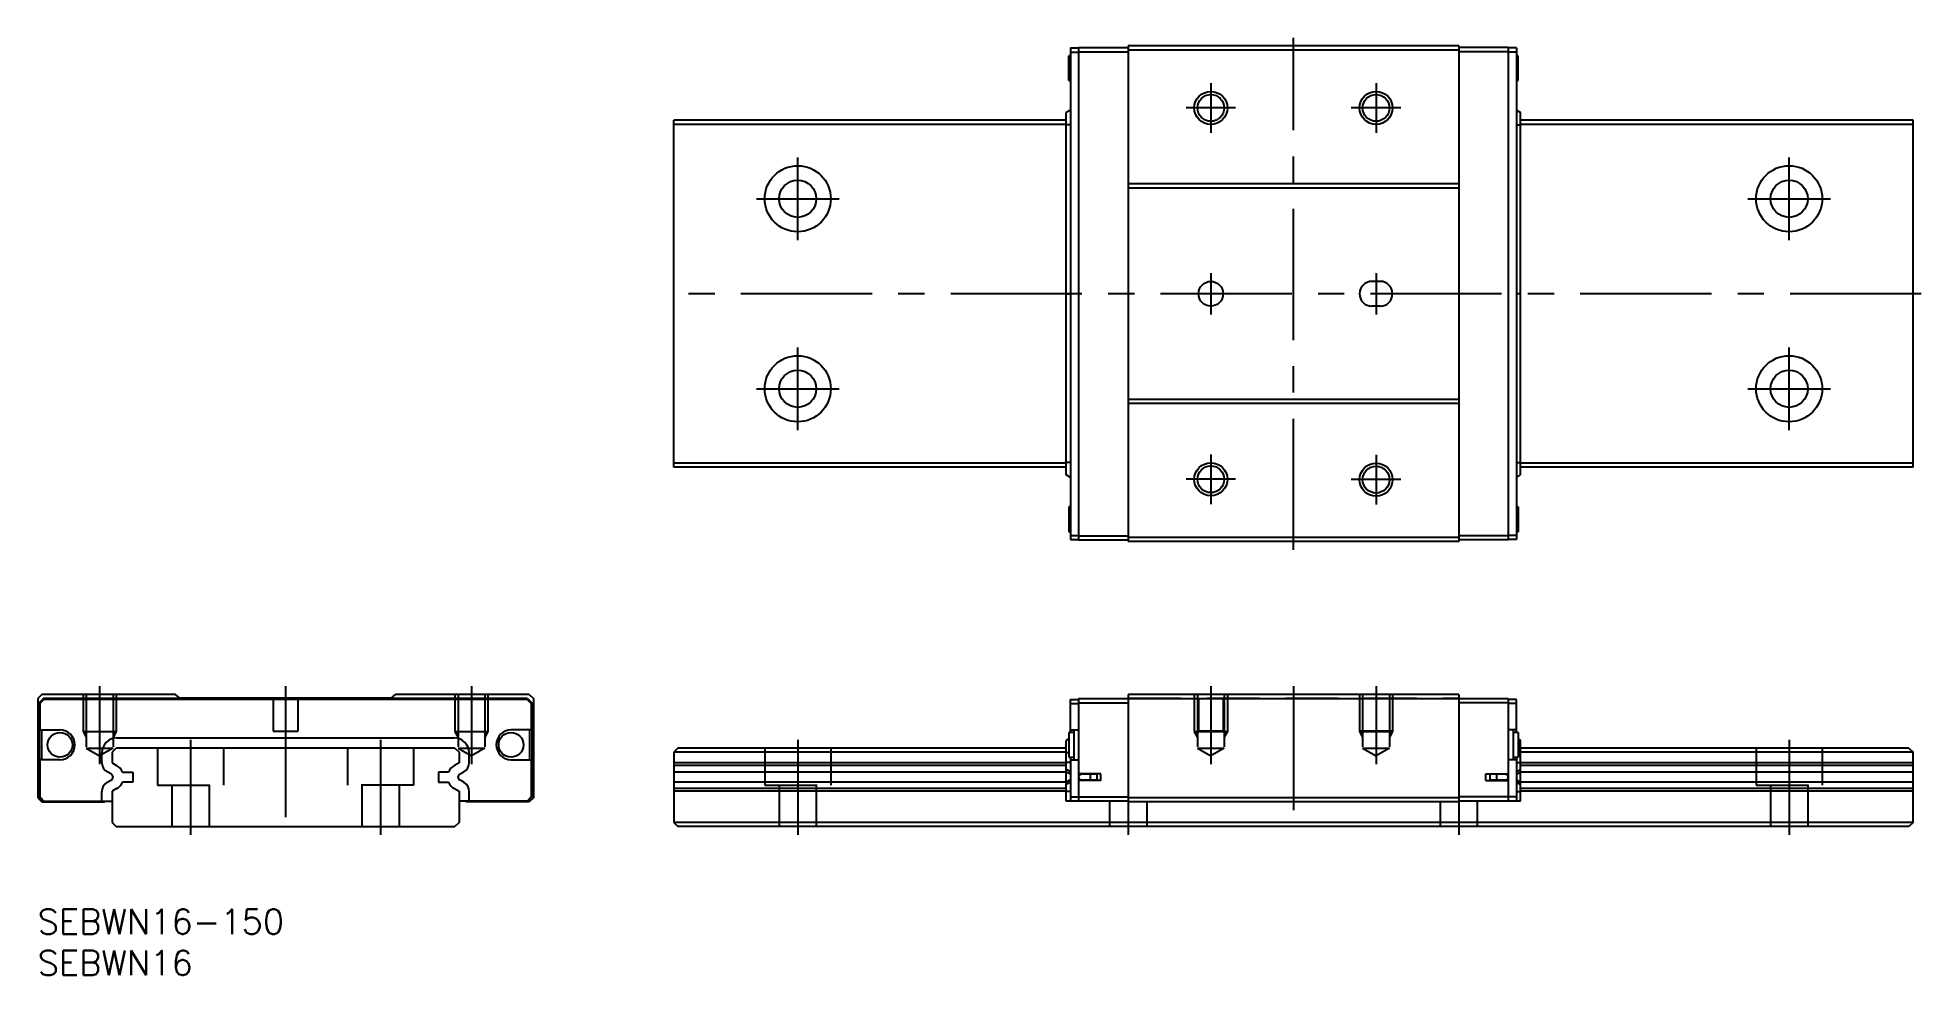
# Model space of a CAD drawing. Extents: x 0 to 228, y -8 to 105.
import ezdxf

# ---------------------------------------------------------------- set-up
doc = ezdxf.new("R2010")
doc.units = 0
doc.header["$LTSCALE"] = 0.5
doc.linetypes.add('CENTER', pattern=[50.8, 31.75, -6.35, 6.35, -6.35])
doc.linetypes.add('DASHED', pattern=[19.05, 12.7, -6.35])
for name, color, linetype in [('MSM_CENTER', 1, 'CENTER'), ('MSM_CONTINUOUS', 7, 'CONTINUOUS'), ('MSM_DASHED', 4, 'DASHED'), ('MSM_NARROW', 5, 'CONTINUOUS'), ('MSM_PART_NUMBER', 7, 'CONTINUOUS')]:
    doc.layers.add(name, color=color, linetype=linetype)
doc.styles.get("Standard").update_dxf_attribs({"font": 'txt.shx', "height": 3, "bigfont": 'bigfont.shx'})

# ---------------------------------------------------------------- blocks, each defined once
blk = doc.blocks.new('*U2')
at = {"layer": 'MSM_PART_NUMBER'}
blk.add_text('SEBWN16-150', height=3, dxfattribs=at).set_placement((0, -3))
blk = doc.blocks.new('*U3')
at = {"layer": 'MSM_PART_NUMBER'}
blk.add_text('SEBWN16', height=3, dxfattribs=at).set_placement((0, -8))

msp = doc.modelspace()

# ---------------------------------------------------------------- linework, layer by layer
at = {"layer": 'MSM_CENTER'}
for p, q in [((152, 43.5), (152, 105.5)), ((142, 100), (142, 94)), ((162, 100), (162, 94)), ((145, 97), (139, 97)), ((165, 97), (159, 97)), ((92, 81), (92, 91)), ((212, 81), (212, 91)), ((87, 86), (97, 86)), ((207, 86), (217, 86)), ((142, 77), (142, 72)), ((162, 77), (162, 72)), ((228, 74.5), (76, 74.5)), ((92, 58), (92, 68)), ((212, 58), (212, 68)), ((87, 63), (97, 63)), ((207, 63), (217, 63)), ((142, 55.047), (142, 49.047)), ((162, 55), (162, 49)), ((145, 52.047), (139, 52.047)), ((165, 52), (159, 52)), ((7.5, 27), (7.5, 17.564115)), ((30, 27), (30, 9)), ((52.5, 27), (52.5, 17.564115)), ((142, 27), (142, 17.564115)), ((152, 27), (152, 12)), ((162, 27), (162, 17.564115)), ((18.5, 20.5), (18.5, 9)), ((41.5, 20.5), (41.5, 9)), ((92, 20.5), (92, 9)), ((212, 20.5), (212, 9)), ((132, 14.5), (132, 9)), ((172, 14.5), (172, 9))]:
    msp.add_line(p, q, dxfattribs=at)
at = {"layer": 'MSM_CONTINUOUS'}
for p, q in [((124.8, 100.3), (124.8, 103.3)), ((125, 103.3), (124.8, 103.3)), ((125, 104.25), (125, 44.75)), ((125, 104.25), (126, 104.25)), ((125, 103.75), (126, 103.75)), ((126, 104.3), (126, 44.7)), ((126, 104.3), (132, 104.3)), ((126, 103.8), (132, 103.8)), ((132, 104.5), (132, 44.5)), ((172, 104.5), (132, 104.5)), ((172, 104), (132, 104)), ((172, 104.5), (172, 44.5)), ((178, 104.3), (172, 104.3)), ((178, 103.8), (172, 103.8)), ((178, 104.3), (178, 44.7)), ((179, 104.25), (178, 104.25)), ((179, 103.75), (178, 103.75)), ((179, 104.25), (179, 44.75)), ((179.2, 103.3), (179, 103.3)), ((179.2, 100.3), (179.2, 103.3)), ((124.8, 100.3), (125, 100.3)), ((179, 100.3), (179.2, 100.3)), ((125, 96.73), (124.5, 96.43)), ((124.5, 52.57), (124.5, 96.43)), ((179, 96.73), (179.5, 96.43)), ((179.5, 52.57), (179.5, 96.43)), ((124.5, 95.5), (77, 95.5)), ((77, 53.5), (77, 95.5)), ((124.5, 95), (77, 95)), ((125, 94.93), (124.5, 94.93)), ((179, 94.93), (179.5, 94.93)), ((227, 95.5), (179.5, 95.5)), ((227, 95), (179.5, 95)), ((227, 53.5), (227, 95.5)), ((172, 87.8), (132, 87.8)), ((172, 87.3), (132, 87.3)), ((162.5, 76), (161.5, 76)), ((124.5, 74.5), (125, 74.5)), ((162.5, 73), (161.5, 73)), ((179.5, 74.5), (179, 74.5)), ((172, 61.7), (132, 61.7)), ((172, 61.2), (132, 61.2)), ((124.5, 54), (77, 54)), ((124.5, 53.5), (77, 53.5)), ((125, 54.07), (124.5, 54.07)), ((125, 52.27), (124.5, 52.57)), ((179, 54.07), (179.5, 54.07)), ((179, 52.27), (179.5, 52.57)), ((227, 54), (179.5, 54)), ((227, 53.5), (179.5, 53.5)), ((125, 48.7), (124.8, 48.7)), ((124.8, 48.7), (124.8, 45.7)), ((179.2, 48.7), (179, 48.7)), ((179.2, 48.7), (179.2, 45.7)), ((124.8, 45.7), (125, 45.7)), ((179, 45.7), (179.2, 45.7)), ((125, 45.25), (126, 45.25)), ((125, 44.75), (126, 44.75)), ((126, 45.2), (132, 45.2)), ((126, 44.7), (132, 44.7)), ((172, 45), (132, 45)), ((172, 44.5), (132, 44.5)), ((178, 45.2), (172, 45.2)), ((178, 44.7), (172, 44.7)), ((179, 45.25), (178, 45.25)), ((179, 44.75), (178, 44.75)), ((0.5, 26), (0, 25.5)), ((0, 25.5), (0, 13.5)), ((0.7, 25.5), (0.2, 25)), ((0.75, 25.4), (0.25, 24.9)), ((16.7, 26), (0.5, 26)), ((59.3, 25.5), (0.7, 25.5)), ((59.25, 25.4), (0.75, 25.4)), ((17.2, 25.55), (16.7, 26)), ((42.8, 25.55), (17.2, 25.55)), ((42.8, 25.55), (43.3, 26)), ((59.5, 26), (43.3, 26)), ((59.25, 25.4), (59.75, 24.9)), ((59.3, 25.5), (59.8, 25)), ((59.5, 26), (60, 25.5)), ((60, 25.5), (60, 13.5)), ((125, 21.4), (125, 25.4)), ((125, 25.4), (126, 25.4)), ((126, 25.5), (178, 25.5)), ((126, 25.5), (126, 13.1)), ((172, 26), (132, 26)), ((132, 26), (132, 13)), ((172, 26), (172, 13)), ((178, 25.5), (178, 13.1)), ((179, 25.4), (178, 25.4)), ((179, 21.4), (179, 25.4)), ((0.2, 25), (0.2, 13.6)), ((0.25, 24.9), (0.25, 21.7)), ((59.75, 24.9), (59.75, 21.7)), ((59.8, 25), (59.8, 13.6)), ((125, 24.9), (126, 24.9)), ((126, 25), (132, 25)), ((178, 25), (172, 25)), ((179, 24.9), (178, 24.9)), ((0.25, 21.7), (2.7, 21.7)), ((0.45, 21.7), (0.45, 18.1)), ((9.57, 20.73), (50.43, 20.73)), ((59.75, 21.7), (57.3, 21.7)), ((59.55, 21.7), (59.55, 18.1)), ((124.8, 20.61), (124.5, 20.43)), ((125.4, 21.4), (124.8, 21.4)), ((124.8, 21.4), (124.8, 18.4)), ((125, 21.7), (126, 21.7)), ((125.4, 21.7), (125.4, 18.1)), ((179, 21.7), (178, 21.7)), ((178.6, 21.7), (178.6, 18.1)), ((179.2, 21.4), (178.6, 21.4)), ((179.2, 21.4), (179.2, 18.4)), ((179.2, 20.61), (179.5, 20.43)), ((7.77, 17.764275), (7.77, 18.93)), ((9.5, 19.5), (9, 19)), ((9, 19), (9, 17.723861)), ((50.5, 19.5), (9.5, 19.5)), ((50.5, 19.5), (51, 19)), ((51, 19), (51, 17.723861)), ((52.23, 17.764275), (52.23, 18.93)), ((77.5, 19.5), (77, 19)), ((77, 19), (77, 10.5)), ((124.5, 19), (77, 19)), ((124.5, 19.5), (77.5, 19.5)), ((124.5, 13.1), (124.5, 20.43)), ((124.8, 18.93), (124.5, 18.93)), ((124.8, 18.4), (125.4, 18.4)), ((125, 18.4), (125, 13.1)), ((178.6, 18.4), (179.2, 18.4)), ((179, 18.4), (179, 13.1)), ((179.2, 18.93), (179.5, 18.93)), ((179.5, 13.1), (179.5, 20.43)), ((226.5, 19.5), (179.5, 19.5)), ((227, 19), (179.5, 19)), ((226.5, 19.5), (227, 19)), ((227, 10.5), (227, 19)), ((0.2, 16.4), (0.25, 16.4)), ((2.7, 18.1), (0.25, 18.1)), ((0.25, 18.1), (0.25, 13.6)), ((8.925814, 16.34641), (8.42, 16.638442)), ((9, 17.723861), (9.56, 17.400544)), ((10.282271, 16.6), (11.5, 16.6)), ((11.5, 16.6), (11.5, 15.4)), ((48.5, 16.6), (48.5, 15.4)), ((49.717729, 16.6), (48.5, 16.6)), ((51, 17.723861), (50.44, 17.400544)), ((51.074186, 16.34641), (51.58, 16.638442)), ((57.3, 18.1), (59.75, 18.1)), ((59.75, 18.1), (59.75, 13.6)), ((59.8, 16.4), (59.75, 16.4)), ((124.5, 17.723861), (77, 17.723861)), ((124.5, 17.400544), (77, 17.400544)), ((124.5, 16.6), (77, 16.6)), ((125, 17.764275), (124.5, 17.764275)), ((125, 16.638442), (124.5, 16.89825)), ((125, 16.34641), (124.5, 16.606218)), ((125, 18.1), (126, 18.1)), ((128.7, 16.4), (126, 16.4)), ((128.2, 16.35), (126.35, 16.35)), ((126.8, 16.35), (126.8, 16.4)), ((127.260586, 16.35), (127.260586, 16.4)), ((127.4, 16.35), (127.4, 15.65)), ((128.2, 16.35), (128.2, 15.65)), ((128.7, 15.6), (128.7, 16.4)), ((175.3, 15.6), (175.3, 16.4)), ((175.3, 16.4), (178, 16.4)), ((177.65, 16.35), (175.8, 16.35)), ((175.8, 15.65), (175.8, 16.35)), ((176.6, 15.65), (176.6, 16.35)), ((176.739414, 16.35), (176.739414, 16.4)), ((177.2, 16.35), (177.2, 16.4)), ((179, 18.1), (178, 18.1)), ((179, 17.764275), (179.5, 17.764275)), ((179, 16.638442), (179.5, 16.89825)), ((179, 16.34641), (179.5, 16.606218)), ((227, 17.723861), (179.5, 17.723861)), ((227, 17.400544), (179.5, 17.400544)), ((227, 16.6), (179.5, 16.6)), ((0.2, 15.6), (0.25, 15.6)), ((7.77, 13.1), (7.77, 14.235725)), ((8.42, 15.361558), (8.925814, 15.65359)), ((9.56, 14.599456), (9, 14.276139)), ((9, 14.276139), (9, 10.5)), ((11.5, 15.4), (10.282271, 15.4)), ((48.5, 15.4), (49.717729, 15.4)), ((50.44, 14.599456), (51, 14.276139)), ((51, 14.276139), (51, 10.5)), ((51.58, 15.361558), (51.074186, 15.65359)), ((52.23, 13.1), (52.23, 14.235725)), ((59.8, 15.6), (59.75, 15.6)), ((124.5, 15.4), (77, 15.4)), ((124.5, 14.599456), (77, 14.599456)), ((124.5, 14.276139), (77, 14.276139)), ((125, 15.65359), (124.5, 15.393782)), ((125, 15.361558), (124.5, 15.10175)), ((125, 14.235725), (124.5, 14.235725)), ((128.7, 15.6), (126, 15.6)), ((126.35, 15.65), (128.2, 15.65)), ((126.8, 15.6), (126.8, 15.65)), ((127.260586, 15.6), (127.260586, 15.65)), ((175.3, 15.6), (178, 15.6)), ((175.8, 15.65), (177.65, 15.65)), ((176.739414, 15.6), (176.739414, 15.65)), ((177.2, 15.6), (177.2, 15.65)), ((179, 15.65359), (179.5, 15.393782)), ((179, 15.361558), (179.5, 15.10175)), ((179, 14.235725), (179.5, 14.235725)), ((227, 15.4), (179.5, 15.4)), ((227, 14.599456), (179.5, 14.599456)), ((227, 14.276139), (179.5, 14.276139)), ((0, 13.5), (0.5, 13)), ((0.2, 13.6), (0.7, 13.1)), ((0.25, 13.6), (0.75, 13.1)), ((0.5, 13), (8.1, 13)), ((0.7, 13.1), (9, 13.1)), ((8.1, 13), (8.2, 13.1)), ((59.3, 13.1), (51, 13.1)), ((51.9, 13), (51.8, 13.1)), ((59.5, 13), (51.9, 13)), ((59.75, 13.6), (59.25, 13.1)), ((59.8, 13.6), (59.3, 13.1)), ((60, 13.5), (59.5, 13)), ((132, 13.1), (124.5, 13.1)), ((125, 13.6), (132, 13.6)), ((172, 13.5), (132, 13.5)), ((172, 13), (132, 13)), ((179, 13.6), (172, 13.6)), ((179.5, 13.1), (172, 13.1)), ((9, 10.5), (9.5, 10)), ((9.5, 10), (50.5, 10)), ((51, 10.5), (50.5, 10)), ((227, 10.5), (77, 10.5)), ((77, 10.5), (77.5, 10)), ((226.5, 10), (77.5, 10)), ((227, 10.5), (226.5, 10))]:
    msp.add_line(p, q, dxfattribs=at)
for centre, radius in [((142, 97), 1.621), ((162, 97), 1.621), ((92, 86), 4), ((212, 86), 4), ((92, 86), 2.25), ((212, 86), 2.25), ((142, 74.5), 1.5), ((92, 63), 4), ((212, 63), 4), ((92, 63), 2.25), ((212, 63), 2.25), ((142, 52.047), 1.621), ((162, 52), 1.621), ((2.7, 19.9), 1.5), ((57.3, 19.9), 1.5)]:
    msp.add_circle(centre, radius, dxfattribs=at)
for centre, radius, start, end in [((161.5, 74.5), 1.5, 90, 270), ((162.5, 74.5), 1.5, 270, 90), ((2.7, 19.9), 1.8, 270, 90), ((9.570026, 18.929974), 1.800026, 90.000832, 179.999168), ((50.429974, 18.929974), 1.800026, 0.000832, 89.999168), ((57.3, 19.9), 1.8, 90, 270), ((9.07, 17.764275), 1.3, 180, 240), ((8.725814, 16), 0.4, 300, 60), ((8.685, 15.885), 1.75, 24.115126, 60), ((51.315, 15.885), 1.75, 120, 155.884874), ((51.274186, 16), 0.4, 120, 240), ((50.93, 17.764275), 1.3, 300, 0), ((126.35, 16), 0.35, 90, 270), ((177.65, 16), 0.35, 270, 90), ((9.07, 14.235725), 1.3, 120, 180), ((8.685, 16.115), 1.75, 300, 335.884874), ((51.315, 16.115), 1.75, 204.115126, 240), ((50.93, 14.235725), 1.3, 0, 60)]:
    msp.add_arc(centre, radius, start, end, dxfattribs=at)
at = {"layer": 'MSM_DASHED'}
for p, q in [((5.5, 26), (5.5, 21.5)), ((5.879, 26), (5.879, 19.5)), ((9.121, 26), (9.121, 19.5)), ((9.5, 26), (9.5, 21.5)), ((28.5, 25.55), (28.5, 21.55)), ((31.5, 25.55), (31.5, 21.55)), ((50.5, 26), (50.5, 21.5)), ((50.879, 26), (50.879, 19.5)), ((54.121, 26), (54.121, 19.5)), ((54.5, 26), (54.5, 21.5)), ((132, 25.55), (172, 25.55)), ((140, 26), (140, 21.5)), ((140.379, 26), (140.379, 19.5)), ((140.5, 25.55), (140.5, 21.55)), ((143.5, 25.55), (143.5, 21.55)), ((143.621, 26), (143.621, 19.5)), ((144, 26), (144, 21.5)), ((160, 26), (160, 21.5)), ((160.379, 26), (160.379, 19.5)), ((163.621, 26), (163.621, 19.5)), ((164, 26), (164, 21.5)), ((5.5, 21.5), (9.5, 21.5)), ((5.5, 21.5), (5.879, 20.843553)), ((9.5, 21.5), (9.121, 20.843553)), ((28.5, 21.55), (31.5, 21.55)), ((50.5, 21.5), (54.5, 21.5)), ((50.5, 21.5), (50.879, 20.843553)), ((54.5, 21.5), (54.121, 20.843553)), ((140, 21.5), (144, 21.5)), ((140, 21.5), (140.379, 20.843553)), ((143.5, 21.55), (140.5, 21.55)), ((144, 21.5), (143.621, 20.843553)), ((164, 21.55), (160, 21.55)), ((160, 21.5), (164, 21.5)), ((160, 21.5), (160.379, 20.843553)), ((164, 21.5), (163.621, 20.843553)), ((5.879, 19.5), (9.121, 19.5)), ((5.879, 19.5), (7.5, 18.564115)), ((9.121, 19.5), (7.5, 18.564115)), ((14.5, 19.5), (14.5, 15)), ((22.5, 19.5), (22.5, 15)), ((37.5, 19.5), (37.5, 15)), ((45.5, 19.5), (45.5, 15)), ((50.879, 19.5), (54.121, 19.5)), ((50.879, 19.5), (52.5, 18.564115)), ((54.121, 19.5), (52.5, 18.564115)), ((88, 19.5), (88, 15)), ((96, 19.5), (96, 15)), ((140.379, 19.5), (143.621, 19.5)), ((140.379, 19.5), (142, 18.564115)), ((143.621, 19.5), (142, 18.564115)), ((160.379, 19.5), (163.621, 19.5)), ((160.379, 19.5), (162, 18.564115)), ((163.621, 19.5), (162, 18.564115)), ((208, 19.5), (208, 15)), ((216, 19.5), (216, 15)), ((14.5, 15), (22.5, 15)), ((16.25, 15), (16.25, 10)), ((20.75, 15), (20.75, 10)), ((45.5, 15), (37.5, 15)), ((39.25, 15), (39.25, 10)), ((43.75, 15), (43.75, 10)), ((88, 15), (96, 15)), ((89.75, 15), (89.75, 10)), ((94.25, 15), (94.25, 10)), ((208, 15), (216, 15)), ((209.75, 15), (209.75, 10)), ((214.25, 15), (214.25, 10)), ((129.75, 13), (129.75, 10)), ((134.25, 13), (134.25, 10)), ((169.75, 13), (169.75, 10)), ((174.25, 13), (174.25, 10))]:
    msp.add_line(p, q, dxfattribs=at)
at = {"layer": 'MSM_NARROW'}
for centre in [(142, 97), (162, 97), (142, 52.047), (162, 52)]:
    msp.add_circle(centre, 2, dxfattribs=at)

# ---------------------------------------------------------------- block references
at = {"layer": 'MSM_CONTINUOUS'}
for name in ['*U2', '*U3']:
    msp.add_blockref(name, (0, 0), dxfattribs=at)

doc.saveas('drawing.dxf')
